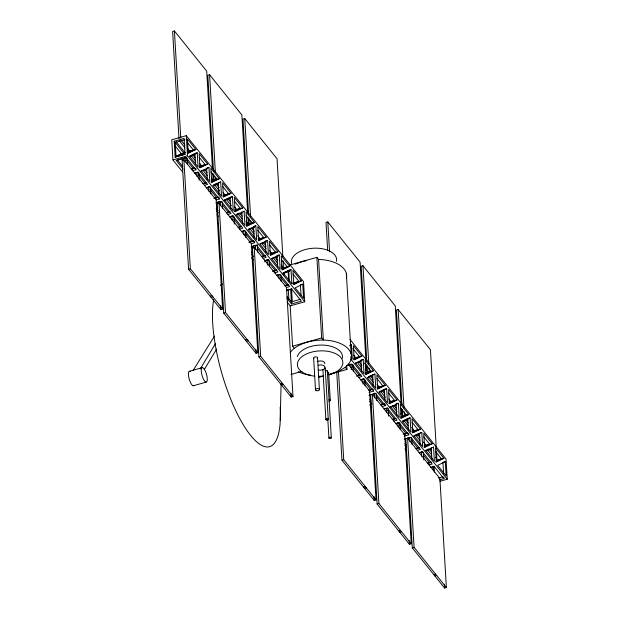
<?xml version="1.0" encoding="UTF-8"?>
<svg xmlns="http://www.w3.org/2000/svg" width="619" height="619" viewBox="0 0 619 619"><rect width="100%" height="100%" fill="white"/><g stroke="black" fill="none" stroke-linecap="round" stroke-linejoin="round"><path stroke-width="0.93" d="M281.111 383.85L280.082 423.953A84.656 25.866 74.1 0 1 239.545 418.181A84.656 25.866 74.1 0 1 213.694 299.635M200.216 368.963L215.605 343.413M204.231 369.636L216.642 349.031M193.159 370.332L214.538 336.016M290.265 352.513A31.747 17.703 -3.4 0 1 294.273 348.304C302.629 342.175 313.16 340.048 323.35 340.048A31.747 17.703 -3.4 0 1 345.247 367.315L346.942 369.419L328.766 374.58M345.247 367.315L339.498 370.874L330.639 373.907M175.425 156.553L181.336 153.659L185.46 152.491M175.146 157.156L185.035 154.355L184.091 138.408L174.202 141.217L175.146 157.156L184.787 152.452L176.229 141.797M187.634 153.086L193.554 150.193L187.511 142.68M195.875 149.535L188.269 153.249L187.425 139.012L195.875 149.535L188.161 151.725M183.131 169.049L176.283 160.522L177.405 159.973L182.845 166.743M189.832 155.926L194.057 153.868M197.229 152.792L189.623 156.506L198.072 167.029L197.229 152.792L194.9 153.45L195.519 163.896M191.372 169.088L194.614 167.819M192.006 169.25L194.544 168.012M199.357 167.679L205.276 164.793L199.241 157.272M207.605 164.128L199.999 167.842L199.148 153.605L207.605 164.128L199.883 166.325M208.951 167.393L201.345 171.107L209.795 181.63L208.951 167.393L207.404 167.834M203.094 183.681L206.336 182.419M204.579 183.433L206.266 182.613M211.087 182.28L216.998 179.386L210.963 171.873M219.327 178.729L211.721 182.443L210.87 168.206L219.327 178.729L211.605 180.918M213.276 185.127L217.501 183.062M220.674 181.986L213.068 185.7L221.525 196.223L220.674 181.986L218.352 182.651L219.025 194.041M214.816 198.281L218.058 197.012M215.458 198.444L217.989 197.206M222.809 196.873L228.721 193.987L222.685 186.466M231.049 193.329L223.444 197.035L222.6 182.806L231.049 193.329L223.327 195.519M224.155 200.13L229.231 197.654M232.404 196.587L224.798 200.301L233.247 210.824L232.404 196.587L230.848 197.028M226.546 212.874L228.233 212.054L222.198 204.533M228.024 212.627L229.719 211.806M234.531 211.474L240.451 208.588L234.408 201.067M242.772 207.922L235.166 211.636L234.322 197.399L242.772 207.922L235.058 210.112M235.885 214.731L239.259 213.083M238.269 227.475L241.511 226.206M238.903 227.637L241.441 226.399M246.254 226.067L252.173 223.18L246.138 215.667M254.494 222.523L246.888 226.237L246.045 212L254.494 222.523L246.78 224.712M255.848 225.78L248.242 229.494L256.692 240.017L255.848 225.78L253.519 226.438L254.2 237.828M249.148 242.486L253.233 240.806M251.476 241.82L253.163 241M258.827 240.257L263.895 237.781L257.86 230.26M266.224 237.116L258.618 240.83L257.767 226.593L266.224 237.116L258.502 239.313M267.57 240.373L259.965 244.087L268.414 254.61L267.57 240.373L266.023 240.814M261.713 256.668L264.955 255.407M263.199 256.421L264.886 255.593M270.549 254.85L275.617 252.374L269.582 244.861M277.946 251.716L270.341 255.43L269.497 241.193L277.946 251.716L270.224 253.906M279.293 254.974L271.687 258.688L280.144 269.211L279.293 254.974L276.972 255.632L277.591 266.077M273.436 271.269L276.678 270M274.078 271.432L276.608 270.194M282.272 269.451L287.34 266.975L281.305 259.454M289.669 266.309L282.063 270.023L281.219 255.786L289.669 266.309L281.947 268.507M282.775 273.118L288.694 270.232L289.367 281.622M291.023 269.575L283.417 273.288L291.866 283.812L291.023 269.575L289.468 270.016M285.166 285.862L288.408 284.601M286.643 285.614L288.338 284.794M293.994 284.044L299.07 281.568L293.027 274.055M301.391 280.91L293.785 284.624L292.942 270.387L301.391 280.91L292.772 283.355M302.745 284.167L295.139 287.881L303.589 298.404L302.745 284.167L300.416 284.833L301.035 295.271M349.789 345.673L351.476 344.845L352.319 359.082L350.509 356.83M353.611 359.732L359.523 356.846L352.884 348.574M361.852 356.18L354.246 359.894L353.395 345.657L361.852 356.18L354.13 358.378M363.198 359.446L355.592 363.16L364.049 373.683L363.198 359.446L360.877 360.103L361.55 371.493M356.498 376.151L360.583 374.472M358.827 375.485L360.513 374.665M365.334 374.333L371.245 371.439L364.606 363.175M373.574 370.781L365.968 374.495L365.125 360.258L373.574 370.781L365.852 372.971M369.218 376.352L374.921 374.038L375.772 388.275L367.315 377.752L374.921 374.038M369.071 390.334L372.305 389.065M370.549 390.086L372.236 389.258M377.056 388.925L382.968 386.039L376.932 378.526M385.297 385.382L377.691 389.088L376.847 374.859L385.297 385.382L377.582 387.571M379.254 391.773L383.478 389.707M386.651 388.639L379.045 392.353L387.494 402.876L386.651 388.639L384.322 389.297L384.941 399.735M380.793 404.927L384.035 403.665M381.428 405.097L383.966 403.859M388.778 403.526L394.698 400.64L388.655 393.119M397.019 399.975L389.413 403.689L388.57 389.452L397.019 399.975L389.305 402.164M398.373 403.232L390.767 406.946L399.216 417.469L398.373 403.232L396.818 403.673M392.516 419.527L395.758 418.258M393.994 419.28L395.688 418.452M400.501 418.119L406.42 415.233L400.385 407.72M408.749 414.575L401.143 418.289L400.292 404.052L408.749 414.575L401.027 416.765M402.698 420.966L406.923 418.908M410.095 417.833L402.489 421.547L410.939 432.07L410.095 417.833L407.766 418.49L408.447 429.88M404.238 434.128L407.48 432.859M404.872 434.29L407.41 433.052M412.231 432.72L418.142 429.834L412.107 422.313M420.471 429.168L412.865 432.882L412.014 418.645L420.471 429.168L412.749 431.366M413.577 435.977L418.645 433.501M421.818 432.426L414.212 436.14L422.669 446.663L421.818 432.426L420.27 432.867M415.96 448.721L417.655 447.893L411.62 440.38M417.446 448.473L419.133 447.645M423.953 447.313L429.865 444.427L423.829 436.913M432.194 443.769L424.588 447.483L423.744 433.246L432.194 443.769L424.263 445.788L430.166 444.117M425.299 450.578L428.681 448.922M427.69 463.322L430.932 462.053M428.325 463.484L430.863 462.246M435.675 461.913L441.595 459.027L435.552 451.506M443.916 458.362L436.31 462.076L435.466 447.839L443.916 458.362L436.202 460.559M445.27 461.627L437.664 465.341L446.113 475.864L445.27 461.627L442.941 462.285L443.622 473.674M295.24 264.143L302.335 261.473L306.753 260.584M212.495 168.662L206.7 71.154L174.411 30.95L172.624 31.453L178.992 138.617M247.662 212.449L241.874 114.948L209.578 74.744L207.798 75.247L213.478 170.821M282.837 256.243L277.041 158.735L244.753 118.531L242.973 119.041L248.645 214.615M287.162 302.134L290.187 305.894L304.726 301.77L303.527 281.622L186.288 135.646L171.749 139.778L172.949 159.926L182.613 171.966M185.096 139.67L175.216 142.478L176.059 156.715L185.05 154.162M187.952 151.554L193.855 149.883M172.949 159.926L187.487 155.795L304.726 301.77M189.631 156.313L195.024 154.781M178.311 159.717L186.396 157.419M176.283 160.522L186.172 157.713L195.875 169.792L192.71 170.689M183.874 159.687L182.087 160.189L188.571 269.28L220.859 309.485L222.639 308.974L216.163 199.883L183.874 159.687L190.35 268.778L222.639 308.974M199.674 166.155L205.578 164.476M191.256 168.964L194.846 167.942M200.455 171.161L206.746 169.374M195.426 172.786L198.119 172.02M194.737 173.212L197.894 172.314L207.597 184.392L204.44 185.29M211.396 180.748L217.3 179.077M202.978 183.564L206.576 182.543M213.083 185.507L218.476 183.975M206.251 187.634L209.849 186.613M206.46 187.805L209.617 186.907L219.319 198.985L216.163 199.883M223.119 195.349L229.022 193.67M213.803 198.413L218.298 197.144M224.805 200.099L230.198 198.567M217.076 202.49L220.674 201.469M215.954 203.04L221.347 201.508L231.042 213.586L227.885 214.483M219.041 203.473L217.261 203.984L223.738 313.075L256.034 353.279L257.814 352.768L251.329 243.677L219.041 203.473L225.525 312.564L257.814 352.768M234.841 209.942L240.745 208.27M226.422 212.758L230.02 211.737M236.528 214.7L241.921 213.168M229.695 216.836L233.293 215.814M229.904 217.006L233.069 216.108L242.772 228.187L239.607 229.084M246.571 224.542L252.475 222.863M238.153 227.359L241.743 226.337M248.25 229.293L254.541 227.513M241.418 231.429L244.118 230.663M241.634 231.599L244.791 230.701L254.494 242.78L251.329 243.677M258.293 239.143L264.197 237.464M248.977 242.207L253.465 240.93M365.883 359.639L360.088 262.139L327.799 221.935L326.012 222.438L327.675 250.432M259.98 243.894L266.271 242.106M251.345 246.54L257.636 244.753M251.121 246.834L256.514 245.302L266.216 257.38L263.06 258.278M254.216 247.267L252.428 247.77L258.912 356.861L291.201 397.065L292.988 396.562L286.504 287.471L254.216 247.267L260.7 356.358L292.988 396.562M188.571 269.28L190.35 268.778M270.016 253.736L275.919 252.065M261.597 256.552L265.195 255.531M271.702 258.494L277.993 256.707M264.87 260.622L268.468 259.601M265.079 260.792L268.236 259.895L277.939 271.973L274.782 272.871M289.607 265.087L316.874 257.342L318.568 259.454A31.747 17.703 -3.4 0 1 346.478 277.931M287.642 266.657L281.738 268.337L281.568 265.435M272.422 271.401L276.917 270.124M283.425 273.087L289.715 271.3M277.49 274.968L279.293 274.457M276.801 275.393L279.966 274.496L289.661 286.574L286.504 287.471M210.143 296.145L211.93 295.642M211.156 297.406L212.944 296.896M293.004 283.061L299.294 281.274M285.042 285.746L288.64 284.725M401.05 403.433L395.262 305.925L362.966 265.721L361.187 266.232L366.804 360.838M286.52 290.326L291.913 288.794M286.295 290.621L291.688 289.088L301.391 301.167L291.503 303.975L286.937 298.296M223.738 313.075L225.525 312.564M300.362 299.317L291.379 301.871L287.146 296.609M245.317 339.939L247.105 339.429M246.331 341.201L248.111 340.69M436.279 448.187L430.429 349.72L398.141 309.515L396.361 310.026L401.979 404.633M189.6 371.23L202.452 367.578M290.187 305.894L292.578 346.199L321.656 337.935L323.35 340.048L318.568 259.454M258.912 356.861L260.7 356.358M193.236 385.776L206.096 382.124A7.536 2.306 74.1 0 0 205.454 371.315A7.536 2.306 74.1 0 0 201.268 371.114A7.536 2.306 74.1 0 0 206.096 382.124M349.928 345.286L351.476 344.845M290.992 374.487L302.026 371.354M353.921 358.208L359.825 356.529M280.492 383.734L282.272 383.223M355.608 362.958L361.001 361.426M348.776 365.094L351.468 364.328M348.984 365.264L352.141 364.367L361.844 376.445L358.687 377.342M281.498 384.987L283.285 384.484M318.777 377.42L323.319 376.128M365.179 372.932L371.47 371.145M357.225 375.617L360.823 374.596M367.33 377.559L372.723 376.027M360.498 379.687L364.096 378.666M360.707 379.857L363.871 378.96L373.567 391.046L369.071 392.314M383.269 385.722L377.52 387.587M368.947 390.21L372.545 389.196M379.052 392.152L384.445 390.62M369.528 395.054L375.818 393.266M369.001 395.433L375.594 393.56L385.297 405.638L382.132 406.536M389.096 401.994L394.999 400.323M380.677 404.811L384.267 403.789M389.877 407.008L396.168 405.221M384.848 408.633L387.54 407.867M384.159 409.058L387.316 408.161L397.019 420.239L393.854 421.137M401.251 416.471L406.644 414.939M392.4 419.411L395.99 418.39M402.505 421.353L407.89 419.821M395.673 423.481L399.263 422.46M395.881 423.651L399.038 422.754L408.741 434.832L404.246 436.109M412.54 431.195L418.444 429.516M403.224 434.259L407.72 432.983M414.227 435.946L419.62 434.414M407.395 438.082L410.088 437.316M404.168 439.227L410.761 437.354L420.463 449.433L417.307 450.33M341.959 460.265L343.738 459.755L376.027 499.959L374.247 500.469L341.959 460.265L336.682 371.446M415.844 448.605L419.442 447.583M425.949 450.547L431.342 449.015M419.117 452.675L422.715 451.653M419.326 452.845L422.491 451.947L432.186 464.026L429.029 464.923M436.426 460.265L441.819 458.733M427.567 463.198L431.164 462.176M430.839 467.275L433.54 466.509M431.048 467.446L434.213 466.548L443.916 478.626L439.42 479.903M363.531 487.13L365.318 486.619M364.545 488.391L366.332 487.88M438.391 478.054L442.887 476.777M439.977 481.288L447.251 479.222L446.051 459.074L349.967 339.436M377.126 504.052L378.913 503.549L411.202 543.753L409.422 544.256L377.126 504.052L370.649 394.961M398.706 530.916L400.493 530.413M399.719 532.178L401.499 531.675M412.3 547.846L414.088 547.343L446.376 587.547L444.589 588.05L412.3 547.846L405.816 438.755M433.88 574.711L435.66 574.208M434.886 575.972L436.674 575.461M180.887 140.041L185.019 145.179M187.967 148.846L189.731 151.051M192.896 154.99L195.178 157.83M199.744 163.517L201.454 165.644M204.618 169.583L206.901 172.43M211.466 178.11L213.184 180.245L212.781 173.482M216.062 183.835L219.01 187.503M223.134 192.641L224.906 194.838M228.071 198.784L230.353 201.624M234.346 206.599L236.628 209.439M239.793 213.377L242.075 216.217M246.068 221.192L248.351 224.039L247.948 217.277M251.825 228.357L254.185 231.297M257.721 235.7L260.073 238.632M263.237 242.571L266.093 246.122M269.52 250.386L271.803 253.233M274.968 257.171L277.815 260.723M281.243 264.986L283.525 267.826L283.123 261.071M353.666 355.159L355.855 357.89M358.904 361.689L361.852 365.357M365.388 369.76L366.572 371.23L366.169 364.467M370.626 376.282L372.986 379.215M377.11 384.353L379.308 387.084M382.356 390.883L384.709 393.816M388.84 398.953L391.03 401.677M394.079 405.476L396.439 408.416M400.563 413.554L401.739 415.016L401.336 408.261M405.801 420.077L408.161 423.009M411.697 427.412L414.475 430.878M417.523 434.67L419.883 437.61M423.419 442.012L426.197 445.471M429.253 449.27L431.605 452.203M435.73 457.34L436.913 458.811L436.457 451.089M179.108 140.544L185.004 147.887M191.116 155.493L195.681 161.18M202.839 170.093L207.404 175.781M214.87 185.073L219.583 190.946M226.283 199.287L231.421 205.678M238.006 213.888L242.571 219.567M250.037 228.868L254.169 234.005M261.458 243.081L266.023 248.761M273.18 257.674L277.745 263.361M357.124 362.192L361.836 368.065M368.847 376.793L373.559 382.658M380.569 391.386L385.289 397.259M392.291 405.987L397.011 411.852M404.021 420.58L408.145 425.717M415.744 435.18L419.868 440.318M427.466 449.773L431.59 454.911M350.555 358.834L447.251 479.222M174.202 141.217L183.665 153.001L184.338 154.634M174.697 145.395L181.336 153.659M186.42 159.988L193.058 168.26M198.142 174.589L204.788 182.86M209.872 189.19L216.511 197.453M233.92 219.134L239.955 226.647M245.642 233.727L251.685 241.248M257.372 248.327L263.408 255.84M269.095 262.928L275.13 270.441M280.817 277.521L286.852 285.042M352.397 366.641L359.035 374.913M364.119 381.242L370.758 389.506M375.841 395.835L382.48 404.106M387.564 410.436L394.202 418.699M399.286 425.029L405.932 433.3M423.342 454.98L429.377 462.494M347.971 364.003L369.551 390.868L376.027 499.959M216.201 208.278L218.012 210.53M251.376 252.065L252.583 253.573M369.845 399.58L371.052 401.081M405.019 443.366L406.226 444.875M216.596 210.708L218.306 212.843M251.763 254.502L253.473 256.63M369.698 401.344L371.98 404.184M404.872 445.131L406.582 447.266M217.06 214.855L218.275 216.356M251.507 257.744L253.326 259.995M369.86 405.097L371.671 407.356M404.911 448.744L406.722 450.996M292.578 346.199L294.273 348.304M443.831 477.226L443.916 478.626M446.376 587.547L439.892 478.456L407.604 438.252L414.088 547.343M444.365 584.189L444.589 588.05M434.074 466.525L434.414 472.15M433.114 466.045L433.393 470.788M431.219 447.684L431.892 459.074M423.311 452.257L423.76 459.855M421.384 451.444L421.671 456.188M419.496 433.091L420.169 444.481M411.589 437.664L411.983 444.303M409.716 437.795L409.948 441.595M408.656 433.432L408.741 434.832M398.141 309.515L403.99 407.991M404.222 411.852L404.509 416.68M411.202 543.753L404.718 434.662L372.429 394.458L378.913 503.549M402.265 409.461L402.667 416.216M409.19 540.395L409.422 544.256M399.859 423.063L400.253 429.71M397.94 422.251L398.218 426.994M396.044 403.898L396.725 415.287M388.136 408.47L388.585 416.061M386.271 408.602L386.496 412.401M385.211 404.238L385.297 405.638M376.414 393.87L376.809 400.516M374.495 393.057L374.774 397.8M372.599 374.704L373.272 386.094M373.489 389.637L373.567 391.046M362.966 265.721L368.762 363.229M369.048 368.057L369.28 371.918M367.09 365.667L367.493 372.429M374.015 496.608L374.247 500.469M364.692 379.269L365.086 385.916M362.827 379.408L363.105 384.151M352.962 364.676L353.356 371.323M346.338 273.312L351.12 353.906M351.043 363.864L351.383 369.558M346.717 365.581L346.942 369.419M338.461 370.936L343.738 459.755M327.799 221.935L329.579 251.863M328.635 372.568L330.283 400.253M327.343 370.959L331.312 437.734M325.215 368.313L328.24 419.249M327.799 418.955L328.929 438.035M316.874 257.342L321.656 337.935M322.894 369.566L325.857 419.55M317.516 357.689L319.404 389.467M313.632 358.177L315.512 389.947M291.549 289.065L292.33 302.196M290.644 289.537L291.503 303.975M288.137 271.354L288.647 279.989M288.261 289.243L288.88 299.689M290.969 393.204L291.201 397.065M280.786 274.805L281.181 281.444M278.921 274.937L279.146 278.736M269.064 260.204L269.458 266.851M267.137 259.392L267.478 265.087M265.249 241.039L265.922 252.428M264.816 260.05L264.924 261.953M257.334 245.611L257.728 252.25M255.469 245.743L255.693 249.542M254.409 241.379L254.494 242.78M253.148 246.401L253.256 248.304M244.753 118.531L250.548 216.039M250.834 220.867L251.005 223.761M248.877 218.476L249.225 224.271M255.802 349.418L256.034 353.279M246.393 221.648L246.509 223.575M245.611 231.011L246.006 237.657M243.693 230.198L243.971 234.941M241.797 211.845L242.478 223.235M233.889 216.418L234.338 224.008M231.97 215.598L232.249 220.349M230.075 197.244L230.748 208.634M222.167 201.817L222.561 208.464M220.302 201.949L220.526 205.748M219.234 197.585L219.319 198.985M217.919 201.662L218.027 203.558M209.578 74.744L215.373 172.244M215.66 177.073L215.83 179.974M213.702 174.682L214.05 180.477M220.627 305.624L220.859 309.485M210.445 187.217L210.839 193.863M208.518 186.404L208.804 191.147M206.622 168.051L207.303 179.44M198.714 172.624L199.171 180.214M196.85 172.755L197.074 176.554M195.79 168.391L195.875 169.792M186.288 135.646L187.487 155.795M186.992 158.023L187.387 164.669M185.073 157.211L185.352 161.954M182.744 157.868L182.915 160.716M174.411 30.95L180.779 138.107M310.746 375.176A31.747 17.703 -3.4 0 1 298.165 371.671M283.904 274.952A31.747 17.703 -3.4 0 1 285.475 271.919M291.611 263.64A22.671 12.643 -3.4 0 1 313.609 248.211A22.671 12.643 -3.4 0 1 336.496 261.365M297.391 356.467A22.764 12.697 -3.4 0 1 323.072 345.093A22.764 12.697 -3.4 0 1 342.353 358.324M220.349 285.367A84.656 25.866 74.1 0 1 222.608 284.051M280.152 407.232A84.656 25.866 74.1 0 1 280.299 420.564M193.801 385.56A7.536 2.306 74.1 0 1 189.004 378.387A7.536 2.306 74.1 0 1 190.281 371.501M314.607 376.135A22.764 12.697 -3.4 0 1 300.718 357.728A22.764 12.697 -3.4 0 1 337.262 354.532A22.764 12.697 -3.4 0 1 329.169 374.866M323.466 376.012A22.764 12.697 -3.4 0 1 318.367 376.321M314.034 358.68A1.965 1.099 -3.4 0 1 314.22 357.194A1.965 1.099 -3.4 0 1 316.874 357.055A1.965 1.099 -3.4 0 1 317.152 358.525M317.176 361.643A4.704 2.623 -3.4 0 1 322.383 361.187A4.704 2.623 -3.4 0 1 324.774 363.686M318.468 365.21A4.704 2.623 -3.4 0 1 325.045 367.299A4.704 2.623 -3.4 0 1 318.615 370.054M327.265 372.058A1.207 0.673 -3.4 0 1 328.48 372.329A1.207 0.673 -3.4 0 1 328.41 373.079M325.184 370.75A1.207 0.673 -3.4 0 1 326.871 370.541A1.207 0.673 -3.4 0 1 327.126 371.47M324.743 367.887A1.207 0.673 -3.4 0 1 324.774 368.955M328.913 399.742A1.207 0.673 -3.4 0 1 330.291 400.346A1.207 0.673 -3.4 0 1 328.952 401.081M244.126 211.18L236.52 214.894L244.969 225.417L244.126 211.18M433.548 447.026L425.942 450.74L434.391 461.263L433.548 447.026M316.294 390.643A1.965 1.099 -3.4 0 0 319.412 389.753A1.965 1.099 -3.4 0 0 316.673 388.732A1.965 1.099 -3.4 0 0 316.294 390.643M326.337 419.968A1.207 0.673 -3.4 0 0 328.248 419.427A1.207 0.673 -3.4 0 0 326.569 418.8A1.207 0.673 -3.4 0 0 326.337 419.968M329.409 438.453A1.207 0.673 -3.4 0 0 331.32 437.912A1.207 0.673 -3.4 0 0 329.641 437.285A1.207 0.673 -3.4 0 0 329.409 438.453"/></g></svg>
